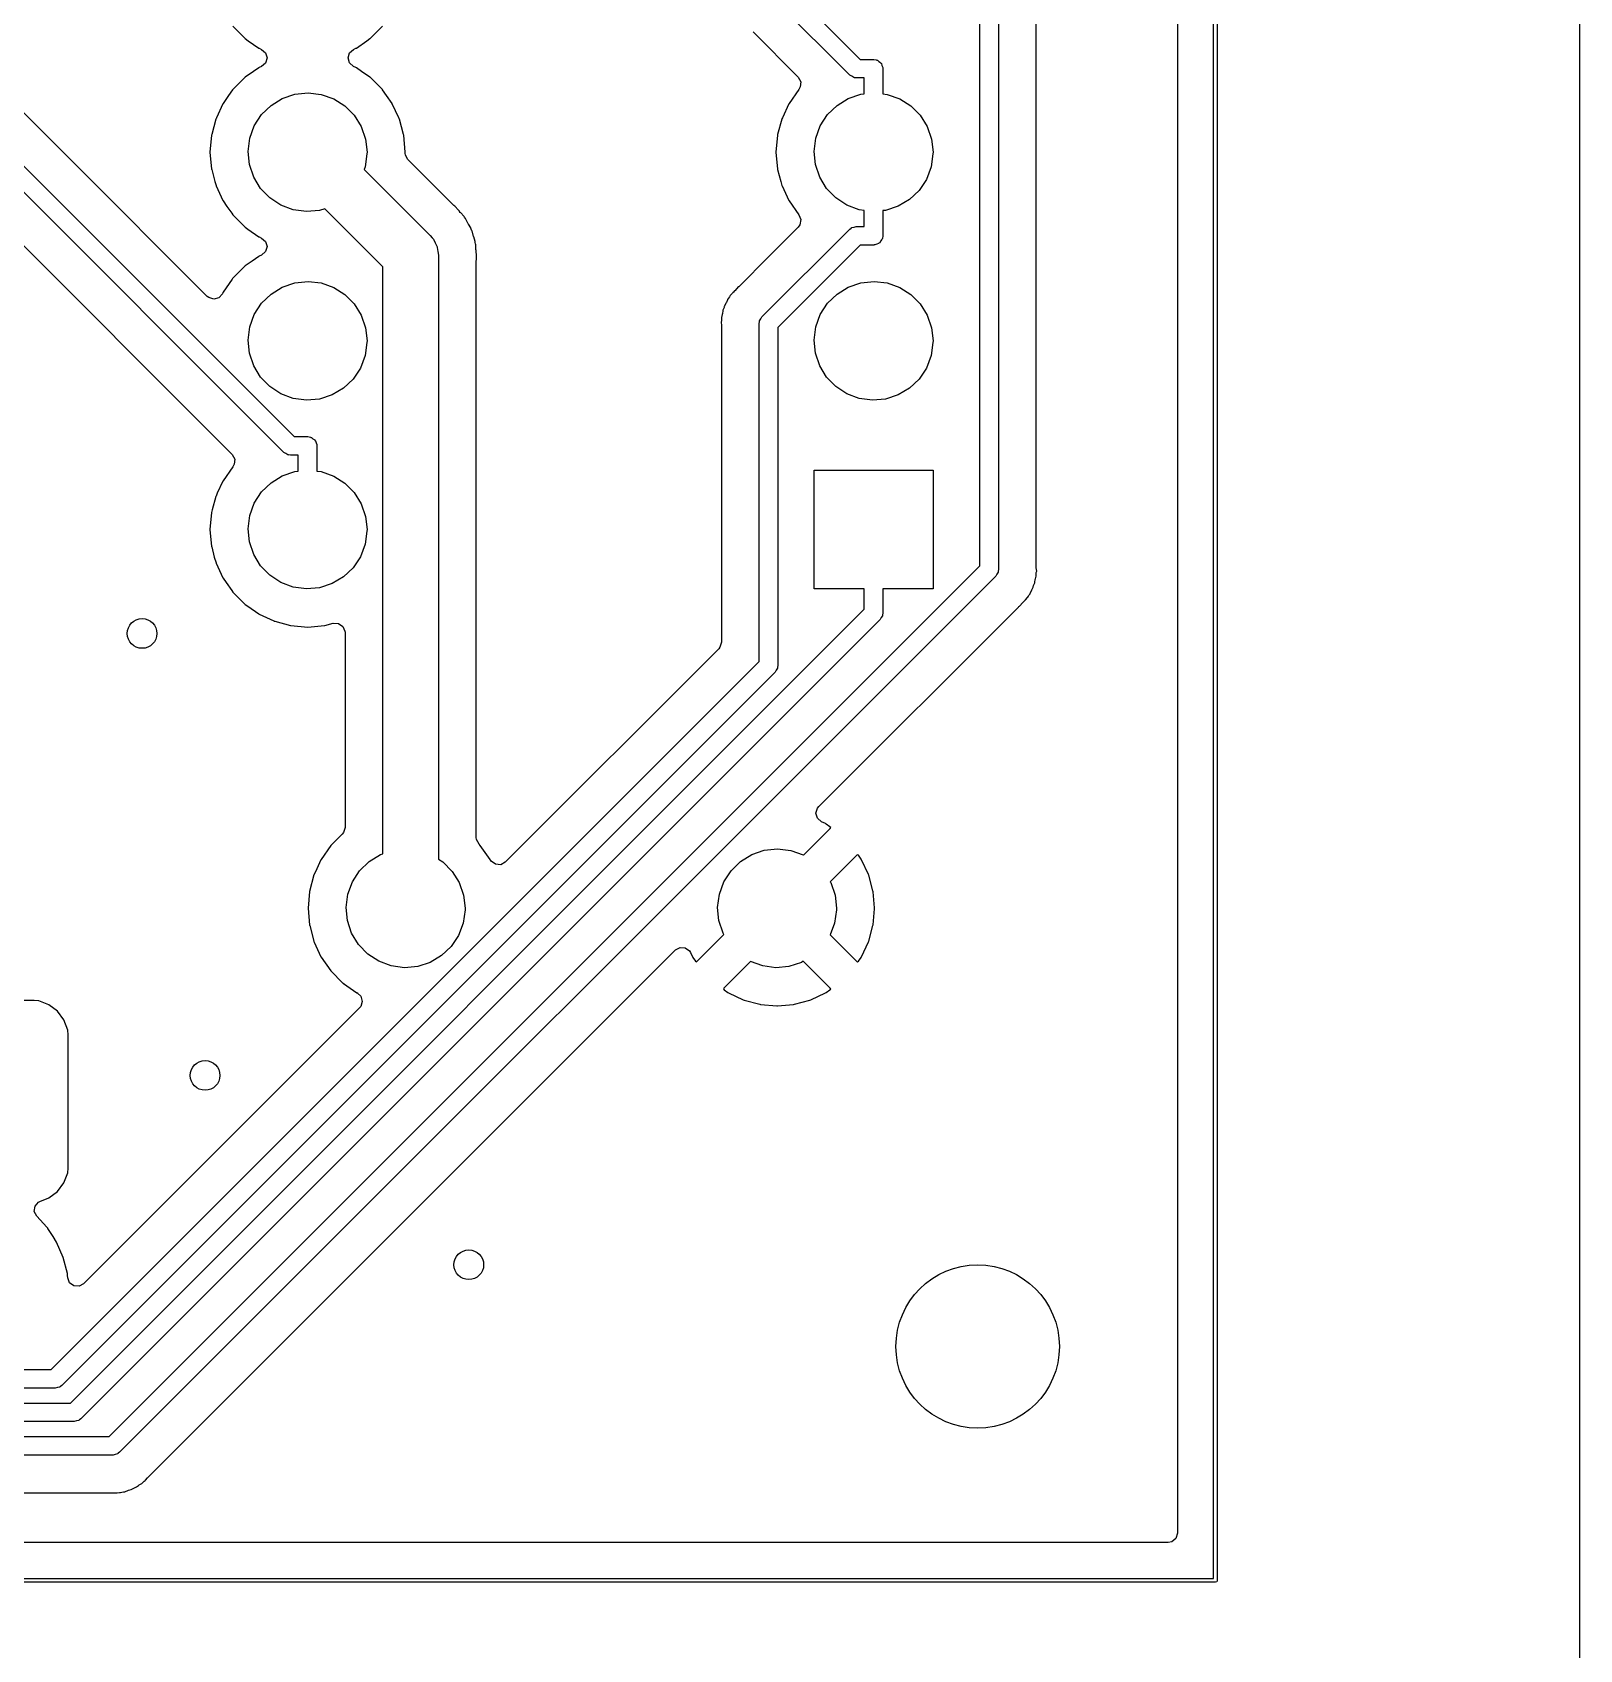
# Model space of a CAD drawing. Extents: x 0.3 to 11.5, y -8.2 to 3.2.
# Drawn here: x 10.676 to 11.496, y -3.414 to -2.557 of the extents above; entities that cross this region are included whole.
import ezdxf

# ---------------------------------------------------------------- set-up
doc = ezdxf.new("R2010")
doc.units = 0
doc.header["$MEASUREMENT"] = 0
doc.layers.add('BLACK', color=7, linetype='CONTINUOUS')

msp = doc.modelspace()

# ---------------------------------------------------------------- linework, layer by layer
at = {"layer": 'BLACK', "linetype": 'CONTINUOUS'}
for p, q in [((11.4961, -0.19685), (11.4961, -8.07115)), ((11.302, -3.37618), (11.302, -1.22067)), ((11.3039, -1.21969), (11.3039, -3.37717)), ((11.2829, -1.24469), (11.2829, -3.35219)), ((11.1881, -2.08215), (11.1881, -2.84136)), ((11.1782, -2.83932), (11.1782, -2.08418)), ((11.2081, -2.83995), (11.2081, -2.08525)), ((11.0795, -2.53568), (11.1147, -2.57086)), ((11.1092, -2.57926), (11.0711, -2.5412)), ((10.697, -2.62479), (10.6221, -2.54989)), ((10.7822, -2.55332), (10.7886, -2.55969)), ((10.8551, -2.55969), (10.8615, -2.55332)), ((10.8092, -2.77926), (10.5922, -2.56225)), ((10.6006, -2.55673), (10.8147, -2.77086)), ((10.7886, -2.55969), (10.7888, -2.55982)), ((10.7888, -2.55982), (10.7888, -2.55982)), ((10.7888, -2.55982), (10.7904, -2.56096)), ((10.7904, -2.56096), (10.796, -2.56486)), ((10.8477, -2.56486), (10.8533, -2.56096)), ((10.8533, -2.56096), (10.8549, -2.55982)), ((10.8549, -2.55982), (10.8551, -2.55969)), ((10.8549, -2.55982), (10.8549, -2.55982)), ((11.058, -2.55635), (11.0819, -2.58026)), ((10.796, -2.56486), (10.7962, -2.56495)), ((10.7962, -2.56495), (10.7962, -2.56495)), ((10.7962, -2.56495), (10.7975, -2.56558)), ((10.7975, -2.56558), (10.7996, -2.56743)), ((10.7996, -2.56743), (10.8004, -2.57012)), ((10.8004, -2.57012), (10.7996, -2.57279)), ((10.8433, -2.57004), (10.8441, -2.56736)), ((10.8441, -2.57273), (10.8433, -2.57004)), ((10.8441, -2.56736), (10.8462, -2.56558)), ((10.8462, -2.56558), (10.8475, -2.56495)), ((10.8475, -2.56495), (10.8477, -2.56486)), ((10.8475, -2.56495), (10.8475, -2.56495)), ((11.1147, -2.57086), (11.1219, -2.57086)), ((11.1219, -2.57086), (11.1233, -2.57106)), ((11.1233, -2.57106), (11.1236, -2.57126)), ((11.1236, -2.57126), (11.1239, -2.57131)), ((11.1239, -2.57131), (11.1247, -2.572)), ((10.579, -2.57741), (10.7819, -2.78026)), ((10.7886, -2.58046), (10.7822, -2.58684)), ((10.7888, -2.58034), (10.7886, -2.58046)), ((10.7932, -2.57724), (10.7888, -2.58034)), ((10.7888, -2.58034), (10.7888, -2.58034)), ((10.796, -2.57529), (10.7932, -2.57724)), ((10.7962, -2.5752), (10.796, -2.57529)), ((10.7975, -2.57457), (10.7962, -2.5752)), ((10.7962, -2.5752), (10.7962, -2.5752)), ((10.7996, -2.57279), (10.7975, -2.57457)), ((10.8462, -2.57457), (10.8441, -2.57273)), ((10.8475, -2.5752), (10.8462, -2.57457)), ((10.8477, -2.57529), (10.8475, -2.5752)), ((10.8475, -2.5752), (10.8475, -2.5752)), ((10.8505, -2.57724), (10.8477, -2.57529)), ((10.8549, -2.58034), (10.8505, -2.57724)), ((10.8551, -2.58046), (10.8549, -2.58034)), ((10.8549, -2.58034), (10.8549, -2.58034)), ((10.8615, -2.58684), (10.8551, -2.58046)), ((11.0819, -2.58026), (11.0832, -2.58271)), ((11.1103, -2.57984), (11.1092, -2.57926)), ((11.1113, -2.5805), (11.1103, -2.57984)), ((11.1115, -2.58054), (11.1113, -2.5805)), ((11.1116, -2.58059), (11.1115, -2.58054)), ((11.1247, -2.572), (11.1256, -2.57257)), ((11.1256, -2.57257), (11.1257, -2.57289)), ((11.1257, -2.57289), (11.126, -2.57312)), ((11.126, -2.57312), (11.1263, -2.57413)), ((11.1263, -2.57413), (11.1267, -2.57509)), ((11.1267, -2.57509), (11.1267, -2.57544)), ((11.1267, -2.57544), (11.1268, -2.57578)), ((11.1268, -2.57578), (11.1268, -2.58914)), ((10.7821, -2.58702), (10.78, -2.59009)), ((10.7822, -2.58684), (10.7821, -2.58702)), ((10.7821, -2.58702), (10.7821, -2.58702)), ((10.8151, -2.58932), (10.8221, -2.58858)), ((10.8221, -2.58858), (10.829, -2.58941)), ((10.8616, -2.58702), (10.8615, -2.58684)), ((10.8637, -2.59009), (10.8616, -2.58702)), ((10.8616, -2.58702), (10.8616, -2.58702)), ((11.0822, -2.58684), (11.0771, -2.59422)), ((11.083, -2.5855), (11.0822, -2.58684)), ((11.0822, -2.58684), (11.0822, -2.58684)), ((11.0832, -2.58271), (11.083, -2.5855)), ((11.1118, -2.58058), (11.1116, -2.58059)), ((11.1127, -2.5807), (11.1118, -2.58058)), ((11.1169, -2.5807), (11.1127, -2.5807)), ((11.1151, -2.58932), (11.1169, -2.58912)), ((11.1169, -2.58912), (11.1169, -2.5807)), ((10.777, -2.59442), (10.7735, -2.60191)), ((10.7771, -2.59422), (10.777, -2.59442)), ((10.777, -2.59442), (10.777, -2.59442)), ((10.78, -2.59009), (10.7771, -2.59422)), ((10.7974, -2.60017), (10.8025, -2.59526)), ((10.8025, -2.59526), (10.8084, -2.59158)), ((10.8084, -2.59158), (10.8151, -2.58932)), ((10.829, -2.58941), (10.8357, -2.59177)), ((10.8357, -2.59177), (10.8416, -2.59553)), ((10.8416, -2.59553), (10.8465, -2.60052)), ((10.8666, -2.59422), (10.8637, -2.59009)), ((10.8667, -2.59442), (10.8666, -2.59422)), ((10.8702, -2.60191), (10.8667, -2.59442)), ((10.8667, -2.59442), (10.8667, -2.59442)), ((11.077, -2.59442), (11.0735, -2.60191)), ((11.0771, -2.59422), (11.077, -2.59442)), ((11.077, -2.59442), (11.077, -2.59442)), ((11.0974, -2.60017), (11.1025, -2.59526)), ((11.1025, -2.59526), (11.1084, -2.59158)), ((11.1084, -2.59158), (11.1151, -2.58932)), ((11.1268, -2.58914), (11.129, -2.58941)), ((11.129, -2.58941), (11.1357, -2.59177)), ((11.1357, -2.59177), (11.1416, -2.59553)), ((11.1416, -2.59553), (11.1465, -2.60052)), ((10.7732, -2.6026), (10.771, -2.61074)), ((10.7733, -2.60239), (10.7732, -2.6026)), ((10.7732, -2.6026), (10.7732, -2.6026)), ((10.7735, -2.60191), (10.7733, -2.60239)), ((10.7912, -2.61267), (10.7936, -2.60607)), ((10.7936, -2.60607), (10.7974, -2.60017)), ((10.8465, -2.60052), (10.8503, -2.60647)), ((10.8704, -2.60239), (10.8702, -2.60191)), ((10.8705, -2.6026), (10.8704, -2.60239)), ((10.8727, -2.61074), (10.8705, -2.6026)), ((10.8705, -2.6026), (10.8705, -2.6026)), ((11.0732, -2.6026), (11.071, -2.61074)), ((11.0733, -2.60239), (11.0732, -2.6026)), ((11.0732, -2.6026), (11.0732, -2.6026)), ((11.0735, -2.60191), (11.0733, -2.60239)), ((11.0912, -2.61267), (11.0936, -2.60607)), ((11.0936, -2.60607), (11.0974, -2.60017)), ((11.1465, -2.60052), (11.1503, -2.60647)), ((10.7709, -2.6111), (10.7701, -2.62008)), ((10.771, -2.61074), (10.7709, -2.6111)), ((10.7904, -2.61964), (10.7912, -2.61267)), ((10.8503, -2.60647), (10.8526, -2.6131)), ((10.8526, -2.6131), (10.8534, -2.62008)), ((10.8728, -2.6111), (10.8727, -2.61074)), ((10.8736, -2.62008), (10.8728, -2.6111)), ((11.0709, -2.6111), (11.0701, -2.62008)), ((11.071, -2.61074), (11.0709, -2.6111)), ((11.0904, -2.61964), (11.0912, -2.61267)), ((11.1503, -2.60647), (11.1526, -2.6131)), ((11.1526, -2.6131), (11.1534, -2.62008)), ((10.7701, -2.62008), (10.7709, -2.62906)), ((10.791, -2.62663), (10.7904, -2.61964)), ((10.8533, -2.62096), (10.8524, -2.62791)), ((10.8534, -2.62008), (10.8533, -2.62096)), ((10.8735, -2.62029), (10.8736, -2.62008)), ((10.8735, -2.62051), (10.8735, -2.62029)), ((10.8736, -2.62051), (10.8735, -2.62051)), ((10.8737, -2.62158), (10.8736, -2.62051)), ((10.875, -2.62403), (10.8737, -2.62158)), ((11.0701, -2.62008), (11.0709, -2.62906)), ((11.091, -2.62663), (11.0904, -2.61964)), ((11.1533, -2.62096), (11.1524, -2.62791)), ((11.1534, -2.62008), (11.1533, -2.62096)), ((10.7687, -2.6965), (10.697, -2.62479)), ((10.7709, -2.62906), (10.771, -2.62927)), ((10.771, -2.62927), (10.771, -2.62927)), ((10.771, -2.62927), (10.7727, -2.63555)), ((10.7933, -2.63329), (10.791, -2.62663)), ((10.8524, -2.62791), (10.8519, -2.62921)), ((10.8519, -2.62921), (10.8869, -2.66425)), ((10.8988, -2.64788), (10.875, -2.62403)), ((11.0709, -2.62906), (11.071, -2.62927)), ((11.071, -2.62927), (11.071, -2.62927)), ((11.071, -2.62927), (11.0727, -2.63555)), ((11.0933, -2.63329), (11.091, -2.62663)), ((11.1524, -2.62791), (11.1499, -2.63448)), ((10.7727, -2.63555), (10.7733, -2.63777)), ((10.7733, -2.63777), (10.7734, -2.63796)), ((10.7734, -2.63796), (10.7734, -2.63796)), ((10.7734, -2.63796), (10.777, -2.64574)), ((10.7969, -2.6393), (10.7933, -2.63329)), ((10.8018, -2.64435), (10.7969, -2.6393)), ((11.0727, -2.63555), (11.0733, -2.63777)), ((11.0733, -2.63777), (11.0734, -2.63796)), ((11.0734, -2.63796), (11.0734, -2.63796)), ((11.0734, -2.63796), (11.077, -2.64574)), ((11.0969, -2.6393), (11.0933, -2.63329)), ((11.1018, -2.64435), (11.0969, -2.6393)), ((11.146, -2.64032), (11.1409, -2.64517)), ((11.1499, -2.63448), (11.146, -2.64032)), ((10.777, -2.64574), (10.777, -2.64574)), ((10.777, -2.64574), (10.7771, -2.64594)), ((10.7771, -2.64594), (10.7791, -2.64889)), ((10.7791, -2.64889), (10.7816, -2.65235)), ((10.8077, -2.64819), (10.8018, -2.64435)), ((10.8142, -2.65064), (10.8077, -2.64819)), ((10.8994, -2.64838), (10.8988, -2.64788)), ((10.8999, -2.64869), (10.8994, -2.64838)), ((10.9, -2.64889), (10.8999, -2.64869)), ((10.9016, -2.65064), (10.9, -2.64889)), ((10.9, -2.64889), (10.9, -2.64889)), ((11.077, -2.64574), (11.077, -2.64574)), ((11.077, -2.64574), (11.0771, -2.64594)), ((11.0771, -2.64594), (11.0822, -2.65324)), ((11.1077, -2.64819), (11.1018, -2.64435)), ((11.1142, -2.65064), (11.1077, -2.64819)), ((11.1349, -2.64876), (11.1282, -2.65093)), ((11.1409, -2.64517), (11.1349, -2.64876)), ((10.7816, -2.65235), (10.7822, -2.65332)), ((10.7822, -2.65332), (10.7886, -2.65969)), ((10.8212, -2.65157), (10.8142, -2.65064)), ((10.8282, -2.65093), (10.8212, -2.65157)), ((10.8309, -2.65004), (10.8282, -2.65093)), ((10.8617, -2.6808), (10.8309, -2.65004)), ((10.9018, -2.65083), (10.9016, -2.65064)), ((10.9023, -2.65138), (10.9018, -2.65083)), ((10.9024, -2.65148), (10.9023, -2.65138)), ((10.9028, -2.65199), (10.9024, -2.65148)), ((10.9024, -2.65148), (10.9024, -2.65148)), ((10.903, -2.65218), (10.9028, -2.65199)), ((10.9046, -2.65393), (10.903, -2.65218)), ((10.9048, -2.65413), (10.9046, -2.65393)), ((10.9046, -2.65393), (10.9046, -2.65393)), ((10.905, -2.65457), (10.9048, -2.65413)), ((10.905, -2.65458), (10.905, -2.65457)), ((10.9055, -2.65523), (10.905, -2.65458)), ((10.9058, -2.65564), (10.9055, -2.65523)), ((10.907, -2.65797), (10.9058, -2.65564)), ((11.0822, -2.65324), (11.0822, -2.65332)), ((11.0822, -2.65332), (11.0822, -2.65333)), ((11.0822, -2.65333), (11.0833, -2.65576)), ((11.0833, -2.65576), (11.0828, -2.65852)), ((11.1169, -2.651), (11.1142, -2.65064)), ((11.1169, -2.65945), (11.1169, -2.651)), ((11.1282, -2.65093), (11.1268, -2.65106)), ((11.1268, -2.65106), (11.1268, -2.66437)), ((10.7886, -2.65969), (10.7888, -2.65982)), ((10.7888, -2.65982), (10.7888, -2.65982)), ((10.7888, -2.65982), (10.7902, -2.66079)), ((10.7902, -2.66079), (10.796, -2.66486)), ((10.796, -2.66486), (10.7962, -2.66495)), ((10.7962, -2.66495), (10.7962, -2.66495)), ((10.7962, -2.66495), (10.7975, -2.66558)), ((10.7975, -2.66558), (10.7996, -2.66743)), ((10.8869, -2.66425), (10.8879, -2.6654)), ((10.8879, -2.6654), (10.8881, -2.66564)), ((10.8881, -2.66564), (10.8882, -2.66583)), ((10.8882, -2.66583), (10.8885, -2.6662)), ((10.8885, -2.6662), (10.8894, -2.66807)), ((10.9071, -2.65819), (10.907, -2.65797)), ((10.9083, -2.66023), (10.9071, -2.65819)), ((10.9084, -2.66046), (10.9083, -2.66023)), ((10.9083, -2.66023), (10.9083, -2.66023)), ((10.9085, -2.66071), (10.9084, -2.66046)), ((10.9086, -2.66096), (10.9085, -2.66071)), ((10.9085, -2.66071), (10.9085, -2.66071)), ((10.9089, -2.66168), (10.9086, -2.66096)), ((10.909, -2.66192), (10.9089, -2.66168)), ((10.9091, -2.66215), (10.909, -2.66192)), ((10.909, -2.66192), (10.909, -2.66192)), ((10.9092, -2.6624), (10.9091, -2.66215)), ((10.9098, -2.66468), (10.9092, -2.6624)), ((10.9099, -2.66493), (10.9098, -2.66468)), ((10.9107, -2.66741), (10.9099, -2.66493)), ((11.0627, -2.70741), (11.1092, -2.66089)), ((11.0819, -2.6599), (11.0662, -2.67558)), ((11.0828, -2.65852), (11.0819, -2.6599)), ((11.1092, -2.66089), (11.1099, -2.66037)), ((11.1099, -2.66037), (11.11, -2.66023)), ((11.11, -2.66023), (11.1101, -2.6602)), ((11.1101, -2.6602), (11.1103, -2.66005)), ((11.1103, -2.66005), (11.1115, -2.65979)), ((11.1115, -2.65979), (11.1127, -2.65945)), ((11.1127, -2.65945), (11.1169, -2.65945)), ((11.1264, -2.66607), (11.1263, -2.66642)), ((11.1266, -2.66577), (11.1264, -2.66607)), ((11.1268, -2.66437), (11.1266, -2.66577)), ((10.7975, -2.67457), (10.7962, -2.6752)), ((10.7996, -2.67279), (10.7975, -2.67457)), ((10.7996, -2.66743), (10.8004, -2.67012)), ((10.8004, -2.67012), (10.7996, -2.67279)), ((10.8894, -2.66807), (10.8904, -2.6699)), ((10.8904, -2.6699), (10.8905, -2.67025)), ((10.8905, -2.67025), (10.8906, -2.67057)), ((10.8906, -2.67057), (10.8909, -2.67263)), ((10.8909, -2.67263), (10.8912, -2.67469)), ((10.8912, -2.67469), (10.8912, -2.99484)), ((10.9107, -2.66767), (10.9107, -2.66741)), ((10.9107, -2.66794), (10.9107, -2.66767)), ((10.9109, -2.6687), (10.9107, -2.66794)), ((10.911, -2.66921), (10.9109, -2.6687)), ((10.911, -2.66947), (10.911, -2.66921)), ((10.9111, -2.67182), (10.911, -2.66947)), ((10.911, -2.66947), (10.911, -2.66947)), ((10.9112, -2.67208), (10.9111, -2.67182)), ((10.9112, -2.67286), (10.9112, -2.67208)), ((10.9112, -2.67364), (10.9112, -2.67286)), ((10.9113, -2.6739), (10.9112, -2.67364)), ((10.9113, -2.67558), (10.9113, -2.6739)), ((11.1147, -2.6693), (11.0711, -2.71293)), ((11.1219, -2.6693), (11.1147, -2.6693)), ((11.1222, -2.6692), (11.1219, -2.6693)), ((11.1225, -2.66925), (11.1222, -2.6692)), ((11.1235, -2.66881), (11.1225, -2.66925)), ((11.1245, -2.66852), (11.1235, -2.66881)), ((11.1247, -2.66825), (11.1245, -2.66852)), ((11.1251, -2.6681), (11.1247, -2.66825)), ((11.1256, -2.66722), (11.1251, -2.6681)), ((11.1263, -2.66642), (11.1256, -2.66722)), ((10.7886, -2.68046), (10.7822, -2.68684)), ((10.7888, -2.68034), (10.7886, -2.68046)), ((10.7924, -2.67781), (10.7888, -2.68034)), ((10.7888, -2.68034), (10.7888, -2.68034)), ((10.796, -2.67529), (10.7924, -2.67781)), ((10.7962, -2.6752), (10.796, -2.67529)), ((10.7962, -2.6752), (10.7962, -2.6752)), ((10.8617, -2.99193), (10.8617, -2.6808)), ((10.9112, -2.67781), (10.9113, -2.67704)), ((10.9112, -2.98338), (10.9112, -2.67781)), ((10.9114, -2.67652), (10.9113, -2.67558)), ((10.9113, -2.67677), (10.9114, -2.67652)), ((10.9113, -2.67704), (10.9113, -2.67677)), ((11.0662, -2.67558), (11.0507, -2.69107)), ((10.7818, -2.68741), (10.7771, -2.69422)), ((10.7821, -2.68702), (10.7818, -2.68741)), ((10.7822, -2.68684), (10.7821, -2.68702)), ((10.7821, -2.68702), (10.7821, -2.68702)), ((10.8025, -2.69526), (10.8084, -2.69158)), ((10.8084, -2.69158), (10.8151, -2.68932)), ((10.8151, -2.68932), (10.8221, -2.68858)), ((10.8221, -2.68858), (10.829, -2.68941)), ((10.829, -2.68941), (10.8357, -2.69177)), ((10.8357, -2.69177), (10.8416, -2.69553)), ((11.0501, -2.69152), (11.0485, -2.69331)), ((11.0504, -2.69136), (11.0501, -2.69152)), ((11.0507, -2.69107), (11.0504, -2.69136)), ((11.1025, -2.69526), (11.1084, -2.69158)), ((11.1084, -2.69158), (11.1151, -2.68932)), ((11.1151, -2.68932), (11.1221, -2.68858)), ((11.1221, -2.68858), (11.129, -2.68941)), ((11.129, -2.68941), (11.1357, -2.69177)), ((11.1357, -2.69177), (11.1416, -2.69553)), ((10.7695, -2.69714), (10.7687, -2.6965)), ((10.7721, -2.69795), (10.7695, -2.69714)), ((10.7748, -2.69719), (10.7721, -2.69795)), ((10.7767, -2.69509), (10.7748, -2.69719)), ((10.777, -2.69442), (10.7767, -2.69509)), ((10.7771, -2.69422), (10.777, -2.69442)), ((10.777, -2.69442), (10.777, -2.69442)), ((10.7936, -2.70607), (10.7974, -2.70017)), ((10.7974, -2.70017), (10.8025, -2.69526)), ((10.8416, -2.69553), (10.8465, -2.70052)), ((10.8465, -2.70052), (10.8503, -2.70647)), ((11.0436, -2.70011), (11.0428, -2.70164)), ((11.0438, -2.69969), (11.0436, -2.70011)), ((11.0444, -2.69838), (11.0438, -2.69969)), ((11.0445, -2.6981), (11.0444, -2.69838)), ((11.0444, -2.69838), (11.0444, -2.69838)), ((11.045, -2.69747), (11.0445, -2.6981)), ((11.0454, -2.69682), (11.045, -2.69747)), ((11.0457, -2.69639), (11.0454, -2.69682)), ((11.0458, -2.69612), (11.0457, -2.69639)), ((11.0457, -2.69639), (11.0457, -2.69639)), ((11.047, -2.69485), (11.0458, -2.69612)), ((11.0473, -2.69449), (11.047, -2.69485)), ((11.0474, -2.69437), (11.0473, -2.69449)), ((11.0482, -2.69359), (11.0474, -2.69437)), ((11.0483, -2.69348), (11.0482, -2.69359)), ((11.0485, -2.69331), (11.0483, -2.69348)), ((11.0936, -2.70607), (11.0974, -2.70017)), ((11.0974, -2.70017), (11.1025, -2.69526)), ((11.1416, -2.69553), (11.1465, -2.70052)), ((11.1465, -2.70052), (11.1503, -2.70647)), ((10.7912, -2.71267), (10.7936, -2.70607)), ((10.8503, -2.70647), (10.8526, -2.7131)), ((11.0416, -2.70619), (11.0412, -2.70774)), ((11.0412, -2.70774), (11.0412, -2.70854)), ((11.0412, -2.70854), (11.0412, -2.70932)), ((11.0417, -2.7056), (11.0416, -2.70606)), ((11.0416, -2.70606), (11.0416, -2.70619)), ((11.042, -2.70419), (11.0417, -2.7056)), ((11.0423, -2.70315), (11.042, -2.70388)), ((11.042, -2.70388), (11.042, -2.70419)), ((11.042, -2.70419), (11.042, -2.70419)), ((11.0426, -2.70241), (11.0423, -2.70315)), ((11.0427, -2.70194), (11.0426, -2.70241)), ((11.0428, -2.70164), (11.0427, -2.70194)), ((11.0427, -2.70194), (11.0427, -2.70194)), ((11.0614, -2.7095), (11.0621, -2.70848)), ((11.0621, -2.70848), (11.0627, -2.70741)), ((11.0912, -2.71267), (11.0936, -2.70607)), ((11.1503, -2.70647), (11.1526, -2.7131)), ((10.7904, -2.71964), (10.7912, -2.71267)), ((10.8526, -2.7131), (10.8534, -2.72008)), ((11.0412, -2.70932), (11.041, -2.7101)), ((11.041, -2.7101), (11.0411, -2.71041)), ((11.0411, -2.71041), (11.0412, -2.71184)), ((11.0412, -2.71184), (11.0412, -2.7123)), ((11.0412, -2.7123), (11.0412, -2.87978)), ((11.0612, -2.71089), (11.0614, -2.71003)), ((11.0612, -2.89013), (11.0612, -2.71089)), ((11.0613, -2.70985), (11.0614, -2.70975)), ((11.0614, -2.71003), (11.0613, -2.70985)), ((11.0614, -2.70975), (11.0614, -2.7095)), ((11.0711, -2.71293), (11.0711, -2.89217)), ((11.0904, -2.71964), (11.0912, -2.71267)), ((11.1526, -2.7131), (11.1534, -2.72008)), ((10.791, -2.72663), (10.7904, -2.71964)), ((10.8533, -2.72096), (10.8524, -2.72791)), ((10.8534, -2.72008), (10.8533, -2.72096)), ((11.091, -2.72663), (11.0904, -2.71964)), ((11.1533, -2.72096), (11.1524, -2.72791)), ((11.1534, -2.72008), (11.1533, -2.72096)), ((10.7933, -2.73329), (10.791, -2.72663)), ((10.7969, -2.7393), (10.7933, -2.73329)), ((10.8499, -2.73448), (10.846, -2.74032)), ((10.8524, -2.72791), (10.8499, -2.73448)), ((11.0933, -2.73329), (11.091, -2.72663)), ((11.0969, -2.7393), (11.0933, -2.73329)), ((11.1499, -2.73448), (11.146, -2.74032)), ((11.1524, -2.72791), (11.1499, -2.73448)), ((10.8018, -2.74435), (10.7969, -2.7393)), ((10.846, -2.74032), (10.8409, -2.74517)), ((11.1018, -2.74435), (11.0969, -2.7393)), ((11.146, -2.74032), (11.1409, -2.74517)), ((10.8077, -2.74819), (10.8018, -2.74435)), ((10.8142, -2.75064), (10.8077, -2.74819)), ((10.8212, -2.75157), (10.8142, -2.75064)), ((10.8282, -2.75093), (10.8212, -2.75157)), ((10.8349, -2.74876), (10.8282, -2.75093)), ((10.8409, -2.74517), (10.8349, -2.74876)), ((11.1077, -2.74819), (11.1018, -2.74435)), ((11.1142, -2.75064), (11.1077, -2.74819)), ((11.1212, -2.75157), (11.1142, -2.75064)), ((11.1282, -2.75093), (11.1212, -2.75157)), ((11.1349, -2.74876), (11.1282, -2.75093)), ((11.1409, -2.74517), (11.1349, -2.74876)), ((10.8147, -2.77086), (10.8219, -2.77086)), ((10.8219, -2.77086), (10.8233, -2.77106)), ((10.8233, -2.77106), (10.8236, -2.77126)), ((10.8236, -2.77126), (10.8239, -2.77131)), ((10.8239, -2.77131), (10.8247, -2.772)), ((10.8247, -2.772), (10.8256, -2.77257)), ((10.8256, -2.77257), (10.8257, -2.77289)), ((10.8257, -2.77289), (10.826, -2.77312)), ((10.826, -2.77312), (10.8263, -2.77413)), ((10.8263, -2.77413), (10.8267, -2.77509)), ((10.8267, -2.77509), (10.8267, -2.77544)), ((10.8267, -2.77544), (10.8268, -2.77578)), ((10.8268, -2.77578), (10.8268, -2.78914)), ((10.7819, -2.78026), (10.7832, -2.78271)), ((10.783, -2.7855), (10.7822, -2.78684)), ((10.7832, -2.78271), (10.783, -2.7855)), ((10.8103, -2.77984), (10.8092, -2.77926)), ((10.8113, -2.7805), (10.8103, -2.77984)), ((10.8115, -2.78054), (10.8113, -2.7805)), ((10.8116, -2.78059), (10.8115, -2.78054)), ((10.8118, -2.78058), (10.8116, -2.78059)), ((10.8127, -2.7807), (10.8118, -2.78058)), ((10.8169, -2.7807), (10.8127, -2.7807)), ((10.8169, -2.78912), (10.8169, -2.7807)), ((10.777, -2.79442), (10.774, -2.80078)), ((10.7771, -2.79422), (10.777, -2.79442)), ((10.777, -2.79442), (10.777, -2.79442)), ((10.7822, -2.78684), (10.7771, -2.79422)), ((10.7822, -2.78684), (10.7822, -2.78684)), ((10.8025, -2.79526), (10.8084, -2.79158)), ((10.8084, -2.79158), (10.8151, -2.78932)), ((10.8151, -2.78932), (10.8169, -2.78912)), ((10.8268, -2.78914), (10.829, -2.78941)), ((10.829, -2.78941), (10.8357, -2.79177)), ((10.8357, -2.79177), (10.8416, -2.79553)), ((11.0904, -2.85157), (11.0904, -2.78858)), ((11.0904, -2.78858), (11.1534, -2.78858)), ((11.1534, -2.78858), (11.1534, -2.85157)), ((10.7732, -2.8026), (10.7713, -2.80971)), ((10.7733, -2.80239), (10.7732, -2.8026)), ((10.7732, -2.8026), (10.7732, -2.8026)), ((10.774, -2.80078), (10.7733, -2.80239)), ((10.7936, -2.80607), (10.7974, -2.80017)), ((10.7974, -2.80017), (10.8025, -2.79526)), ((10.8416, -2.79553), (10.8465, -2.80052)), ((10.8465, -2.80052), (10.8503, -2.80647)), ((10.7709, -2.8111), (10.7701, -2.82008)), ((10.7713, -2.80971), (10.7709, -2.8111)), ((10.7912, -2.81267), (10.7936, -2.80607)), ((10.8503, -2.80647), (10.8526, -2.8131)), ((10.7701, -2.82008), (10.7709, -2.82906)), ((10.7904, -2.81964), (10.7912, -2.81267)), ((10.791, -2.82663), (10.7904, -2.81964)), ((10.8526, -2.8131), (10.8534, -2.82008)), ((10.8534, -2.82008), (10.8533, -2.82096)), ((10.7709, -2.82906), (10.771, -2.82927)), ((10.7933, -2.83329), (10.791, -2.82663)), ((10.8524, -2.82791), (10.8499, -2.83448)), ((10.8533, -2.82096), (10.8524, -2.82791)), ((10.771, -2.82927), (10.771, -2.82927)), ((10.771, -2.82927), (10.7724, -2.83473)), ((10.7724, -2.83473), (10.7733, -2.83777)), ((10.7969, -2.8393), (10.7933, -2.83329)), ((10.8499, -2.83448), (10.846, -2.84032)), ((10.7167, -3.30085), (11.1782, -2.83932)), ((11.1866, -2.84484), (10.7222, -3.30926)), ((10.7733, -2.83777), (10.7734, -2.83796)), ((10.7734, -2.83796), (10.7734, -2.83796)), ((10.7734, -2.83796), (10.777, -2.84574)), ((10.777, -2.84574), (10.777, -2.84574)), ((10.777, -2.84574), (10.7771, -2.84593)), ((10.7771, -2.84593), (10.7787, -2.84823)), ((10.8018, -2.84435), (10.7969, -2.8393)), ((10.8077, -2.84819), (10.8018, -2.84435)), ((10.8409, -2.84517), (10.8349, -2.84876)), ((10.846, -2.84032), (10.8409, -2.84517)), ((11.1872, -2.84377), (11.1866, -2.84484)), ((11.1879, -2.84276), (11.1872, -2.84377)), ((11.1881, -2.84136), (11.1879, -2.84223)), ((11.1879, -2.84223), (11.1879, -2.84241)), ((11.1879, -2.84241), (11.1879, -2.8425)), ((11.1879, -2.8425), (11.1879, -2.84276)), ((11.2075, -2.84665), (11.2076, -2.8462)), ((11.2076, -2.8462), (11.208, -2.84481)), ((11.208, -2.84481), (11.2081, -2.84451)), ((11.208, -2.84481), (11.208, -2.84481)), ((11.2081, -2.84041), (11.2081, -2.83995)), ((11.2083, -2.84215), (11.2081, -2.84041)), ((11.2081, -2.84294), (11.2082, -2.84246)), ((11.2081, -2.84371), (11.2081, -2.84294)), ((11.2081, -2.84451), (11.2081, -2.84371)), ((11.2082, -2.84246), (11.2083, -2.84215)), ((10.7787, -2.84823), (10.7816, -2.85234)), ((10.7816, -2.85234), (10.7822, -2.85332)), ((10.7822, -2.85332), (10.7886, -2.85969)), ((10.8142, -2.85064), (10.8077, -2.84819)), ((10.8212, -2.85157), (10.8142, -2.85064)), ((10.8282, -2.85093), (10.8212, -2.85157)), ((10.8349, -2.84876), (10.8282, -2.85093)), ((11.1169, -2.85157), (11.0904, -2.85157)), ((11.1169, -2.86234), (11.1169, -2.85157)), ((11.1534, -2.85157), (11.1268, -2.85157)), ((11.1268, -2.85157), (11.1268, -2.86437)), ((11.2039, -2.85544), (11.2043, -2.85479)), ((11.2043, -2.85477), (11.2048, -2.85416)), ((11.2043, -2.85479), (11.2043, -2.85477)), ((11.2048, -2.85416), (11.2049, -2.85387)), ((11.2049, -2.85387), (11.2055, -2.85256)), ((11.2049, -2.85387), (11.2049, -2.85387)), ((11.2055, -2.85256), (11.2057, -2.85214)), ((11.2057, -2.85214), (11.2065, -2.85061)), ((11.2065, -2.85061), (11.2067, -2.84984)), ((11.2067, -2.84984), (11.207, -2.8491)), ((11.207, -2.8491), (11.2072, -2.84866)), ((11.2072, -2.84866), (11.2073, -2.84837)), ((11.2072, -2.84866), (11.2072, -2.84866)), ((11.2073, -2.84806), (11.2075, -2.84665)), ((11.2073, -2.84837), (11.2073, -2.84806)), ((11.2073, -2.84806), (11.2073, -2.84806)), ((10.6962, -3.28312), (11.1169, -2.86234)), ((10.7886, -2.85969), (10.7888, -2.85982)), ((10.7888, -2.85982), (10.7888, -2.85982)), ((10.7888, -2.85982), (10.7901, -2.86073)), ((10.7901, -2.86073), (10.796, -2.86486)), ((11.0928, -2.967), (11.1986, -2.86119)), ((11.1986, -2.86119), (11.1989, -2.86089)), ((11.1989, -2.86089), (11.1992, -2.86073)), ((11.1992, -2.86073), (11.201, -2.85877)), ((11.201, -2.85877), (11.2011, -2.85866)), ((11.2011, -2.85866), (11.2019, -2.85788)), ((11.2019, -2.85788), (11.202, -2.85776)), ((11.202, -2.85776), (11.2023, -2.8574)), ((11.2023, -2.8574), (11.2035, -2.85613)), ((11.2035, -2.85613), (11.2036, -2.85586)), ((11.2036, -2.85586), (11.2039, -2.85544)), ((11.2036, -2.85586), (11.2036, -2.85586)), ((11.1253, -2.86785), (10.7017, -3.29152)), ((10.796, -2.86486), (10.7962, -2.86495)), ((10.7962, -2.86495), (10.7962, -2.86495)), ((10.7962, -2.86495), (10.804, -2.86858)), ((10.804, -2.86858), (10.8042, -2.86867)), ((10.8042, -2.86867), (10.8044, -2.86873)), ((10.8044, -2.86873), (10.8044, -2.86873)), ((10.8044, -2.86873), (10.8127, -2.87095)), ((10.8127, -2.87095), (10.8127, -2.87095)), ((10.8127, -2.87095), (10.8129, -2.87101)), ((10.8129, -2.87101), (10.8219, -2.87179)), ((10.8219, -2.87179), (10.8308, -2.87101)), ((10.8308, -2.87101), (10.831, -2.87095)), ((10.831, -2.87095), (10.8354, -2.86977)), ((10.831, -2.87095), (10.831, -2.87095)), ((10.8354, -2.86977), (10.8382, -2.86984)), ((10.8382, -2.86984), (10.8405, -2.87141)), ((10.8405, -2.87141), (10.8416, -2.87398)), ((11.1259, -2.86679), (11.1253, -2.86785)), ((11.1266, -2.86577), (11.1259, -2.86679)), ((11.1268, -2.86437), (11.1266, -2.86524)), ((11.1266, -2.86524), (11.1267, -2.86542)), ((11.1267, -2.86542), (11.1266, -2.86552)), ((11.1266, -2.86552), (11.1266, -2.86577)), ((10.8416, -2.87398), (10.8417, -2.87457)), ((10.8417, -2.87457), (10.8417, -2.9781)), ((11.0412, -2.87978), (11.0404, -2.88246)), ((11.0398, -2.88329), (10.9266, -2.99643)), ((11.0404, -2.88246), (11.0398, -2.88329)), ((10.686, -3.26539), (11.0612, -2.89013)), ((11.0696, -2.89565), (10.6915, -3.27379)), ((11.0702, -2.89458), (11.0696, -2.89565)), ((11.0709, -2.89356), (11.0702, -2.89458)), ((11.0711, -2.89217), (11.0709, -2.89303)), ((11.0709, -2.89303), (11.071, -2.89321)), ((11.071, -2.89321), (11.0709, -2.89331)), ((11.0709, -2.89331), (11.0709, -2.89356)), ((11.0913, -2.97047), (11.0921, -2.96779)), ((11.0921, -2.97316), (11.0913, -2.97047)), ((11.0921, -2.96779), (11.0928, -2.967)), ((11.0942, -2.975), (11.0921, -2.97316)), ((10.8402, -2.98161), (10.8342, -2.98763)), ((10.8409, -2.98078), (10.8402, -2.98161)), ((10.8417, -2.9781), (10.8409, -2.98078)), ((10.9114, -2.98443), (10.9112, -2.98338)), ((11.0847, -2.9927), (11.0988, -2.97857)), ((11.0963, -2.97601), (11.0942, -2.975)), ((11.0967, -2.97622), (11.0963, -2.97601)), ((11.0987, -2.97763), (11.0967, -2.97622)), ((11.0991, -2.97811), (11.0987, -2.97763)), ((11.0988, -2.97857), (11.0991, -2.97811)), ((10.8342, -2.98763), (10.829, -2.99501)), ((10.8604, -2.99237), (10.8617, -2.99193)), ((10.9127, -2.98689), (10.9114, -2.98443)), ((10.9134, -2.98763), (10.9127, -2.98689)), ((10.9186, -2.99501), (10.9134, -2.98763)), ((11.0573, -2.99237), (11.0639, -2.9901)), ((11.0639, -2.9901), (11.0709, -2.98937)), ((11.0709, -2.98937), (11.0779, -2.9902)), ((11.0779, -2.9902), (11.0845, -2.99256)), ((10.8289, -2.99521), (10.826, -3.00147)), ((10.829, -2.99501), (10.8289, -2.99521)), ((10.8289, -2.99521), (10.8289, -2.99521)), ((10.8494, -3.00096), (10.8544, -2.99605)), ((10.8544, -2.99605), (10.8604, -2.99237)), ((10.8912, -2.99484), (10.8936, -2.99632)), ((10.8936, -2.99632), (10.8985, -3.0013)), ((10.9187, -2.99521), (10.9186, -2.99501)), ((10.9188, -2.99539), (10.9187, -2.99521)), ((10.9191, -2.9959), (10.9188, -2.99538)), ((10.9188, -2.99538), (10.9188, -2.99539)), ((10.9214, -2.99757), (10.9191, -2.9959)), ((10.9242, -2.99777), (10.9214, -2.99757)), ((10.9266, -2.99643), (10.9242, -2.99777)), ((11.0463, -3.00096), (11.0513, -2.99605)), ((11.0513, -2.99605), (11.0573, -2.99237)), ((11.0845, -2.99256), (11.0847, -2.9927)), ((11.1129, -2.99274), (11.0988, -3.00686)), ((11.1135, -2.99246), (11.1129, -2.99274)), ((11.1139, -2.99279), (11.1135, -2.99246)), ((11.1153, -2.99484), (11.1139, -2.99279)), ((11.1155, -2.99522), (11.1153, -2.99484)), ((11.1192, -3.00299), (11.1155, -2.99522)), ((10.8252, -3.00318), (10.8229, -3.01189)), ((10.826, -3.00147), (10.8252, -3.00318)), ((10.8432, -3.01346), (10.8456, -3.00686)), ((10.8456, -3.00686), (10.8494, -3.00096)), ((10.8985, -3.0013), (10.9022, -3.00726)), ((10.9022, -3.00726), (10.9045, -3.01389)), ((11.0401, -3.01346), (11.0425, -3.00686)), ((11.0425, -3.00686), (11.0463, -3.00096)), ((11.0988, -3.00686), (11.0991, -3.00726)), ((11.0991, -3.00726), (11.1014, -3.01389)), ((11.1193, -3.0034), (11.1192, -3.00299)), ((11.1215, -3.01168), (11.1193, -3.0034)), ((10.8229, -3.01189), (10.8221, -3.02087)), ((10.8423, -3.02043), (10.8432, -3.01346)), ((10.9045, -3.01389), (10.9053, -3.02087)), ((11.0392, -3.02043), (11.0401, -3.01346)), ((11.1014, -3.01389), (11.1022, -3.02087)), ((11.1216, -3.01211), (11.1215, -3.01168)), ((11.1223, -3.02065), (11.1216, -3.01211)), ((10.8221, -3.02087), (10.8229, -3.02985)), ((10.843, -3.02741), (10.8423, -3.02043)), ((10.9053, -3.02175), (10.9043, -3.0287)), ((10.9053, -3.02087), (10.9053, -3.02175)), ((11.0399, -3.02741), (11.0392, -3.02043)), ((11.1022, -3.02175), (11.1012, -3.0287)), ((11.1022, -3.02087), (11.1022, -3.02175)), ((11.1216, -3.02963), (11.1223, -3.02108)), ((11.1223, -3.02108), (11.1223, -3.02065)), ((10.8229, -3.02985), (10.823, -3.03006)), ((10.823, -3.03006), (10.823, -3.03006)), ((10.823, -3.03006), (10.8244, -3.03551)), ((10.8452, -3.03408), (10.843, -3.02741)), ((10.8489, -3.04008), (10.8452, -3.03408)), ((10.9043, -3.0287), (10.9018, -3.03526)), ((11.0284, -3.04899), (11.0425, -3.03485)), ((11.0421, -3.03408), (11.0399, -3.02741)), ((11.0425, -3.03485), (11.0421, -3.03408)), ((11.1012, -3.0287), (11.0988, -3.03488)), ((11.0988, -3.03488), (11.113, -3.04902)), ((11.1193, -3.03834), (11.1215, -3.03005)), ((11.1215, -3.03005), (11.1216, -3.02963)), ((10.7373, -3.32241), (11.0168, -3.04296)), ((10.8244, -3.03551), (10.8252, -3.03855)), ((10.8252, -3.03855), (10.8253, -3.03875)), ((10.8253, -3.03875), (10.8253, -3.03875)), ((10.8253, -3.03875), (10.8289, -3.04653)), ((10.8537, -3.04513), (10.8489, -3.04008)), ((10.898, -3.04111), (10.8929, -3.04595)), ((10.9018, -3.03526), (10.898, -3.04111)), ((11.0168, -3.04296), (11.0193, -3.04162)), ((11.0193, -3.04162), (11.022, -3.04182)), ((11.022, -3.04182), (11.0243, -3.04349)), ((11.0243, -3.04349), (11.0248, -3.04437)), ((11.1155, -3.04652), (11.1192, -3.03874)), ((11.1192, -3.03874), (11.1193, -3.03834)), ((10.8289, -3.04653), (10.8289, -3.04653)), ((10.8289, -3.04653), (10.829, -3.04672)), ((10.829, -3.04672), (10.8342, -3.05411)), ((10.8596, -3.04898), (10.8537, -3.04513)), ((10.8662, -3.05143), (10.8596, -3.04898)), ((10.8732, -3.05236), (10.8662, -3.05143)), ((10.8802, -3.05172), (10.8732, -3.05236)), ((10.8868, -3.04955), (10.8802, -3.05172)), ((10.8929, -3.04595), (10.8868, -3.04955)), ((11.0248, -3.04437), (11.0258, -3.04652)), ((11.0258, -3.04652), (11.026, -3.04689)), ((11.026, -3.04689), (11.0275, -3.04894)), ((11.0275, -3.04894), (11.0279, -3.04927)), ((11.0279, -3.04927), (11.0284, -3.04899)), ((11.0566, -3.04904), (11.0425, -3.06316)), ((11.0631, -3.05143), (11.0566, -3.04904)), ((11.07, -3.05236), (11.0631, -3.05143)), ((11.077, -3.05172), (11.07, -3.05236)), ((11.0837, -3.04955), (11.077, -3.05172)), ((11.0846, -3.04898), (11.0837, -3.04955)), ((11.0988, -3.06313), (11.0846, -3.04898)), ((11.113, -3.04902), (11.1134, -3.04927)), ((11.1134, -3.04927), (11.1139, -3.04891)), ((11.1139, -3.04891), (11.1153, -3.04689)), ((11.1153, -3.04689), (11.1155, -3.04652)), ((10.8342, -3.05411), (10.8406, -3.06048)), ((10.8406, -3.06048), (10.8408, -3.0606)), ((10.8408, -3.0606), (10.8408, -3.0606)), ((10.8408, -3.0606), (10.8409, -3.06072)), ((10.8409, -3.06072), (10.848, -3.06565)), ((10.848, -3.06565), (10.8482, -3.06574)), ((10.8482, -3.06574), (10.8484, -3.06585)), ((10.8484, -3.06585), (10.8483, -3.06594)), ((10.8483, -3.06594), (10.8501, -3.06751)), ((10.8501, -3.06751), (10.8508, -3.0702)), ((11.0425, -3.06316), (11.0423, -3.06362)), ((11.0423, -3.06362), (11.0426, -3.0641)), ((11.0426, -3.0641), (11.0446, -3.06551)), ((11.0446, -3.06551), (11.045, -3.06572)), ((11.045, -3.06572), (11.0528, -3.06935)), ((11.0885, -3.06935), (11.0963, -3.06572)), ((11.0963, -3.06572), (11.0967, -3.06551)), ((11.0967, -3.06551), (11.0987, -3.06407)), ((11.0987, -3.06407), (11.0991, -3.06366)), ((11.0991, -3.06366), (11.0988, -3.06313)), ((10.6769, -3.06974), (10.6214, -3.06974)), ((10.6793, -3.07001), (10.6769, -3.06974)), ((10.6847, -3.07202), (10.6793, -3.07001)), ((10.6893, -3.07546), (10.6847, -3.07202)), ((10.6927, -3.08005), (10.6893, -3.07546)), ((10.8494, -3.07366), (10.7031, -3.21992)), ((10.85, -3.07287), (10.8494, -3.07366)), ((10.8508, -3.0702), (10.85, -3.07287)), ((11.0528, -3.06935), (11.0532, -3.0695)), ((11.0532, -3.0695), (11.0615, -3.07172)), ((11.0615, -3.07172), (11.0619, -3.07179)), ((11.0619, -3.07179), (11.0705, -3.07254)), ((11.0705, -3.07254), (11.0709, -3.07254)), ((11.0709, -3.07254), (11.0794, -3.07179)), ((11.0794, -3.07179), (11.0799, -3.07172)), ((11.0799, -3.07172), (11.0881, -3.0695)), ((11.0881, -3.0695), (11.0885, -3.06935)), ((10.6948, -3.08542), (10.6927, -3.08005)), ((10.695, -3.08787), (10.6948, -3.08542)), ((10.695, -3.15859), (10.695, -3.08787)), ((10.6927, -3.16641), (10.6948, -3.16104)), ((10.6948, -3.16104), (10.695, -3.15859)), ((10.6847, -3.17443), (10.6893, -3.17099)), ((10.6893, -3.17099), (10.6927, -3.16641)), ((10.677, -3.1816), (10.6774, -3.17882)), ((10.6774, -3.17882), (10.6792, -3.17667)), ((10.6792, -3.17667), (10.6802, -3.17613)), ((10.6802, -3.17613), (10.6844, -3.17456)), ((10.6844, -3.17456), (10.6847, -3.17443)), ((10.6783, -3.18411), (10.677, -3.1816)), ((10.6836, -3.18993), (10.6783, -3.18411)), ((10.6841, -3.19048), (10.6836, -3.18993)), ((10.6842, -3.19065), (10.6841, -3.19048)), ((10.6869, -3.19488), (10.6842, -3.19065)), ((10.6842, -3.19065), (10.6842, -3.19065)), ((10.6888, -3.19787), (10.6869, -3.19488)), ((10.6923, -3.20593), (10.6888, -3.19787)), ((10.6945, -3.21446), (10.6923, -3.20593)), ((10.6946, -3.21545), (10.6945, -3.21446)), ((10.6947, -3.21681), (10.6946, -3.21545)), ((10.6957, -3.21938), (10.6947, -3.21681)), ((10.6979, -3.22106), (10.6957, -3.21938)), ((10.7007, -3.22126), (10.6979, -3.22106)), ((10.7031, -3.21992), (10.7007, -3.22126)), ((10.2225, -3.26539), (10.686, -3.26539)), ((10.6892, -3.27489), (10.688, -3.27524)), ((10.6904, -3.27464), (10.6892, -3.27489)), ((10.6906, -3.27449), (10.6904, -3.27464)), ((10.6907, -3.27446), (10.6906, -3.27449)), ((10.6908, -3.27432), (10.6907, -3.27446)), ((10.6915, -3.27379), (10.6908, -3.27432)), ((10.1402, -3.28312), (10.6962, -3.28312)), ((10.688, -3.27524), (10.2204, -3.27524)), ((10.701, -3.29204), (10.7008, -3.29218)), ((10.7017, -3.29152), (10.701, -3.29204)), ((10.6982, -3.29296), (10.1382, -3.29296)), ((10.6994, -3.29262), (10.6982, -3.29296)), ((10.7005, -3.29236), (10.6994, -3.29262)), ((10.7007, -3.29221), (10.7005, -3.29236)), ((10.7008, -3.29218), (10.7007, -3.29221)), ((10.06, -3.30085), (10.7167, -3.30085)), ((10.7222, -3.30926), (10.7215, -3.30978)), ((10.7187, -3.3107), (10.0579, -3.3107)), ((10.7199, -3.31036), (10.7187, -3.3107)), ((10.7211, -3.3101), (10.7199, -3.31036)), ((10.7213, -3.30995), (10.7211, -3.3101)), ((10.7214, -3.30992), (10.7213, -3.30995)), ((10.7215, -3.30978), (10.7214, -3.30992)), ((10.7326, -3.32653), (10.7339, -3.3258)), ((10.7339, -3.3258), (10.7341, -3.32564)), ((10.7339, -3.3258), (10.7339, -3.3258)), ((10.7341, -3.32564), (10.7347, -3.32508)), ((10.7347, -3.32508), (10.7353, -3.32457)), ((10.7353, -3.32457), (10.7357, -3.32428)), ((10.7357, -3.32428), (10.7359, -3.3241)), ((10.7359, -3.3241), (10.737, -3.32276)), ((10.737, -3.32276), (10.7373, -3.32241)), ((10.4649, -3.33072), (10.7156, -3.33072)), ((10.7156, -3.33072), (10.7161, -3.33074)), ((10.7161, -3.33074), (10.7164, -3.3308)), ((10.7164, -3.3308), (10.7167, -3.33079)), ((10.7167, -3.33079), (10.719, -3.33072)), ((10.7167, -3.33079), (10.7167, -3.33079)), ((10.719, -3.33072), (10.7192, -3.33072)), ((10.7192, -3.33072), (10.7203, -3.33072)), ((10.7203, -3.33072), (10.7204, -3.3307)), ((10.7204, -3.3307), (10.7209, -3.33066)), ((10.7204, -3.3307), (10.7204, -3.3307)), ((10.7209, -3.33066), (10.7222, -3.33062)), ((10.7222, -3.33062), (10.7223, -3.33062)), ((10.7223, -3.33062), (10.7226, -3.33061)), ((10.7226, -3.33061), (10.7234, -3.33038)), ((10.7234, -3.33038), (10.7242, -3.33022)), ((10.7242, -3.33022), (10.7247, -3.33016)), ((10.7247, -3.33016), (10.725, -3.33012)), ((10.7247, -3.33016), (10.7247, -3.33016)), ((10.725, -3.33012), (10.7253, -3.33001)), ((10.7253, -3.33001), (10.7266, -3.32948)), ((10.7253, -3.33001), (10.7253, -3.33001)), ((10.7266, -3.32948), (10.727, -3.32933)), ((10.727, -3.32933), (10.7284, -3.32893)), ((10.7284, -3.32893), (10.7287, -3.32885)), ((10.7284, -3.32893), (10.7284, -3.32893)), ((10.7287, -3.32885), (10.729, -3.32869)), ((10.729, -3.32869), (10.7294, -3.32844)), ((10.729, -3.32869), (10.729, -3.32869)), ((10.7294, -3.32844), (10.7301, -3.3281)), ((10.7301, -3.3281), (10.7308, -3.32781)), ((10.7308, -3.32781), (10.7311, -3.32761)), ((10.7311, -3.32761), (10.7322, -3.32678)), ((10.7322, -3.32678), (10.7326, -3.32653)), ((11.278, -3.35715), (10.1509, -3.35715)), ((11.28, -3.3567), (11.278, -3.35715)), ((11.2821, -3.35487), (11.28, -3.3567)), ((11.2829, -3.35219), (11.2821, -3.35487)), ((6.67304, -3.37618), (11.302, -3.37618)), ((11.3039, -3.37717), (11.3037, -3.37786)), ((11.303, -3.37815), (6.67304, -3.37815)), ((11.3037, -3.37786), (11.303, -3.37815))]:
    msp.add_line(p, q, dxfattribs=at)
at = {"layer": 'BLACK'}
for centre, radius in [((10.7341, -2.8752), 0.00787), ((10.7675, -3.10945), 0.00787), ((10.9073, -3.20984), 0.00787), ((11.177, -3.25315), 0.04331)]:
    msp.add_circle(centre, radius, dxfattribs=at)

doc.saveas('drawing.dxf')
